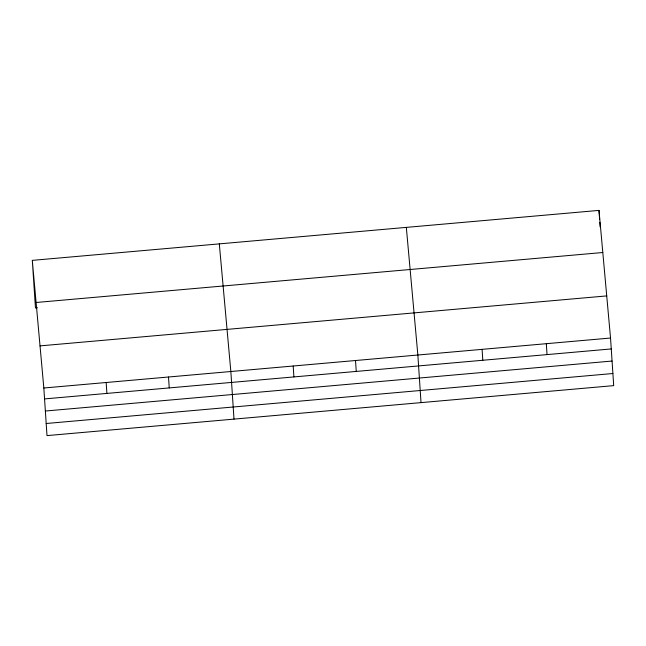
<?xml version="1.0" encoding="UTF-8"?>
<svg xmlns="http://www.w3.org/2000/svg" width="646" height="646" viewBox="0 0 646 646"><rect width="100%" height="100%" fill="white"/><g stroke="black" fill="none" stroke-linecap="round" stroke-linejoin="round"><path stroke-width="0.97" d="M32.3 260.37L599.003 210.394L610.535 338.028L613.7 385.63L46.997 435.606L43.831 388.004L32.3 260.37L35.465 307.972L37.476 307.795M36.103 302.49L602.815 252.513M40.028 345.885L606.731 295.908M43.831 388.004L610.535 338.028M44.558 398.913L611.261 348.937M45.365 411.026L612.069 361.041M46.189 423.501L612.893 373.517M406.326 227.384L417.857 355.017L421.022 402.62M219.309 243.881L230.848 371.515L234.005 419.117M599.003 210.394L599.601 219.317M599.795 222.232L600.102 226.891M546.314 343.688L547.033 354.597M482.086 349.357L482.812 360.266M355.518 360.516L356.245 371.426M293.187 366.016L293.906 376.925M168.509 377.006L169.236 387.923M106.17 382.505L106.897 393.414"/></g></svg>
